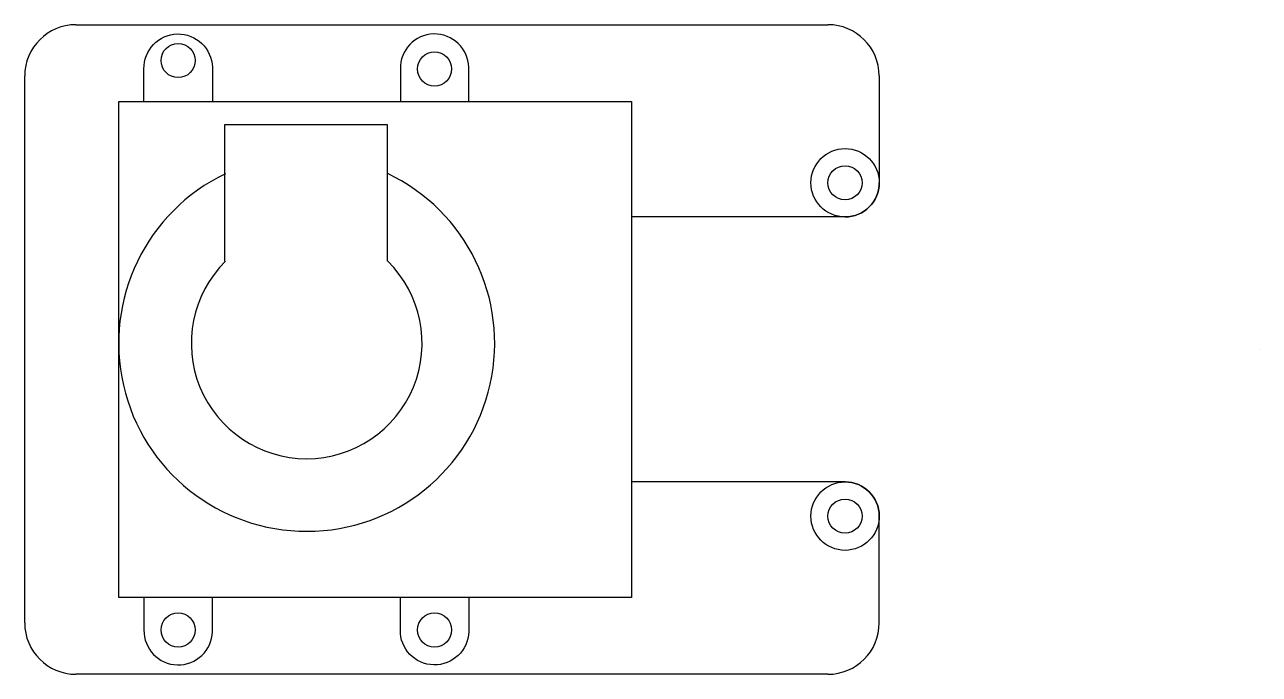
# Model space of a CAD drawing. Header units: millimetres. Extents: x 1340 to 1629, y 2894 to 3046.
import ezdxf

# ---------------------------------------------------------------- set-up
doc = ezdxf.new("R2010")
doc.units = ezdxf.units.MM

msp = doc.modelspace()

# ---------------------------------------------------------------- linework, layer by layer
for p, q in [((1352.22, 3045.56), (1528.22, 3045.56)), ((1340.22, 2905.56), (1340.22, 3033.56)), ((1540.22, 3033.56), (1540.22, 3008.56)), ((1532.22, 3000.56), (1482.22, 3000.56)), ((1629.17, 2969.56), (1629.17, 2969.56)), ((1532.22, 2938.56), (1482.22, 2938.56)), ((1540.22, 2905.56), (1540.22, 2930.56)), ((1528.22, 2893.56), (1352.22, 2893.56))]:
    msp.add_line(p, q)
for points in [[(1368.14, 3027.58), (1368.14, 3035.19, -1), (1384.14, 3035.58), (1384.14, 3027.58)], [(1444.14, 3027.58), (1444.14, 3035.58, 1), (1428.14, 3035.19), (1428.14, 3027.58)], [(1368.14, 2911.56), (1368.14, 2903.94, 1), (1384.14, 2903.56), (1384.14, 2911.56)], [(1444.14, 2911.56), (1444.14, 2903.56, -1), (1428.14, 2903.94), (1428.14, 2911.56)]]:
    msp.add_lwpolyline(points, format="xyb")
msp.add_lwpolyline([(1362.22, 3027.56), (1482.22, 3027.56), (1482.22, 2911.56), (1362.22, 2911.56)], close=True)
msp.add_lwpolyline([(1387.05, 2990.19), (1387.05, 3022.19), (1425.05, 3022.19), (1425.05, 2990.19)])
for centre, radius in [((1376.14, 3037.17), 4), ((1436.14, 3035.19), 4), ((1532.22, 3008.56), 8), ((1532.22, 3008.56), 4), ((1532.22, 2930.56), 8), ((1532.22, 2930.56), 4), ((1376.14, 2903.94), 4), ((1436.14, 2903.94), 4)]:
    msp.add_circle(centre, radius)
for centre, radius, start, end in [((1352.22, 3033.56), 12, 90, 180), ((1528.22, 3033.56), 12, 0, 90), ((1406.22, 2971.01), 44, 115.583, 64.6611), ((1532.22, 3008.56), 8, 270, 0), ((1406.22, 2971.01), 27, 134.7249, 45.2751), ((1532.22, 2930.56), 8, 0, 90), ((1352.22, 2905.56), 12, 180, 270), ((1528.22, 2905.56), 12, 270, 0)]:
    msp.add_arc(centre, radius, start, end)

doc.saveas('drawing.dxf')
